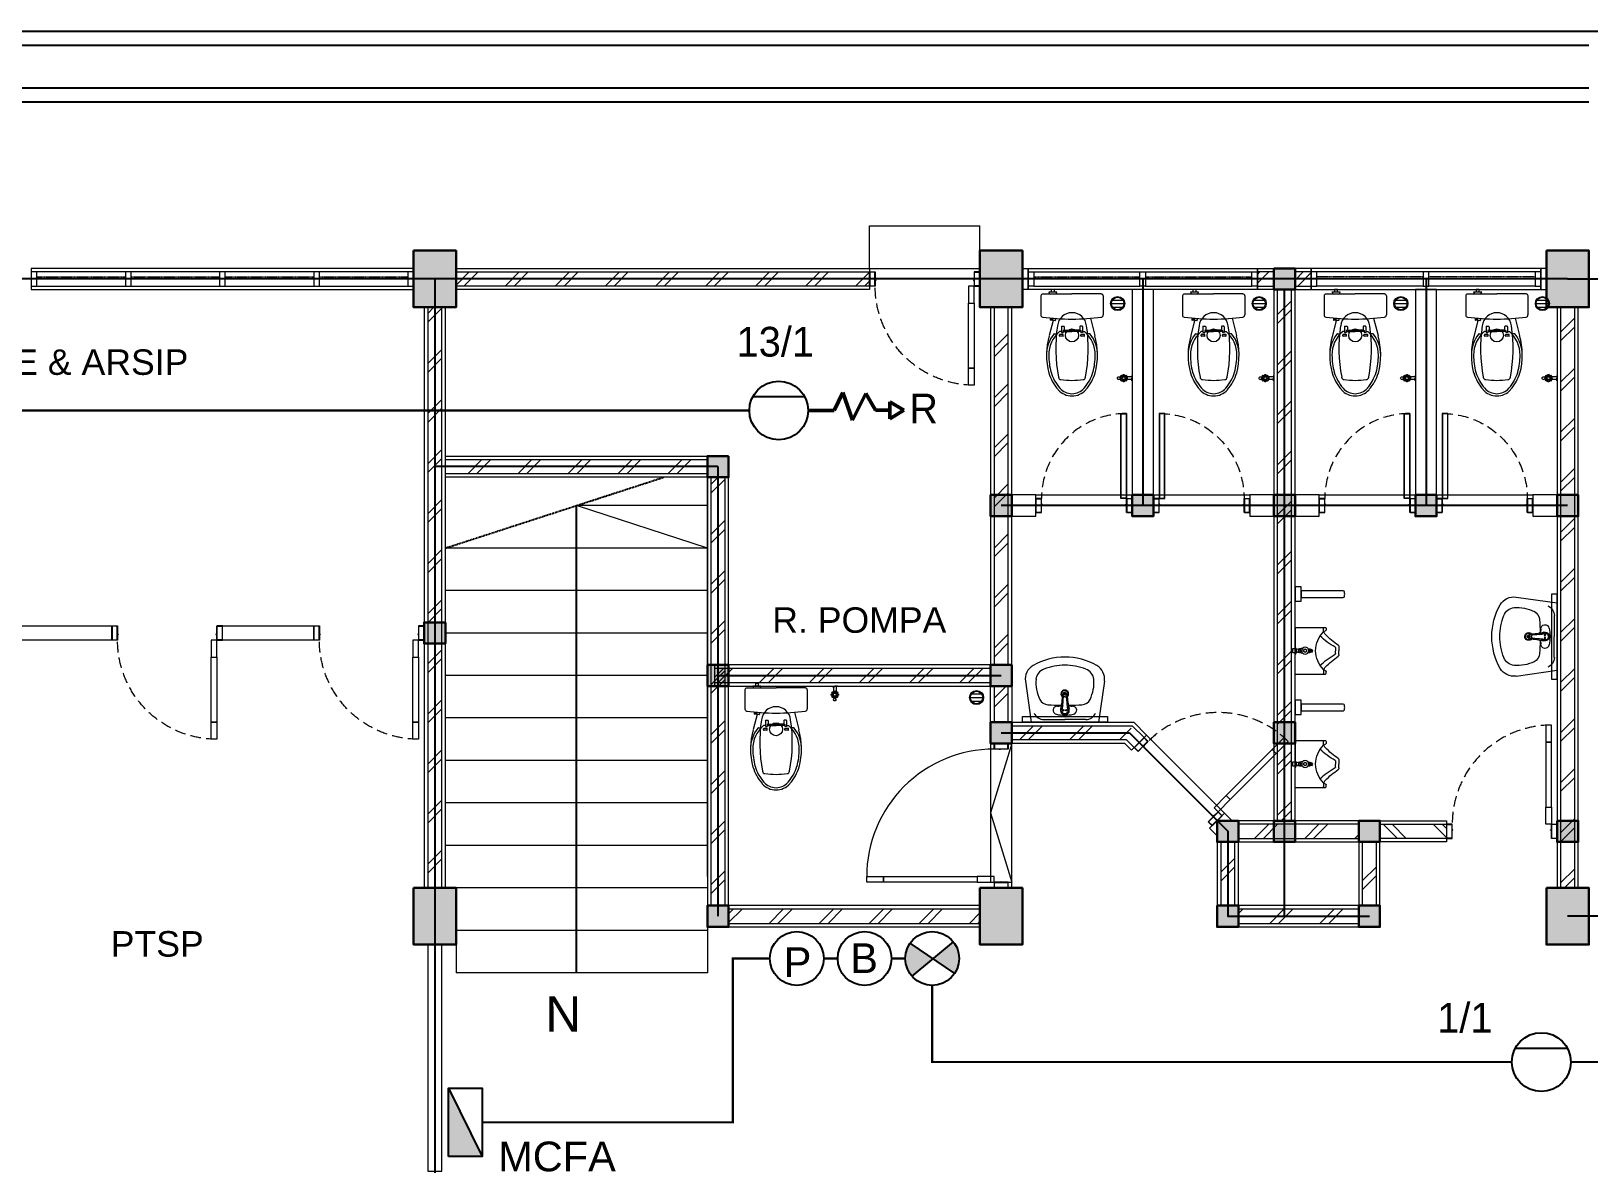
# Model space of a CAD drawing. Header units: millimetres. Extents: x -11 to 37852, y -101 to 28664.
# Drawn here: x 5888 to 8088, y 20556 to 22156 of the extents above; entities that cross this region are included whole.
import ezdxf
from ezdxf.enums import TextEntityAlignment as Align

# ---------------------------------------------------------------- set-up
doc = ezdxf.new("R2010")
doc.units = ezdxf.units.MM
for name, pattern in [('DASHDOT', [1, 0.5, -0.25, 0, -0.25]), ('DASHED', [0.75, 0.5, -0.25]), ('HIDDEN', [0.375, 0.25, -0.125])]:
    doc.linetypes.add(name, pattern=pattern)
for name, color, linetype, lineweight in [('ars', 11, 'Continuous', 5), ('dinding', 5, 'Continuous', 15), ('kabel', 1, 'Continuous', 50), ('KOLOM', 1, 'Continuous', 30), ('kus', 63, 'Continuous', 15), ('KUSEN', 30, 'Continuous', 15), ('lan', 7, 'Continuous', 15), ('not', 7, 'Continuous', 20), ('Notasi', 2, 'Continuous', 20), ('PARTISI', 190, 'Continuous', 9), ('SANITAIR', 4, 'Continuous', 5), ('sol kol', 8, 'Continuous', 0)]:
    doc.layers.add(name, color=color, linetype=linetype, lineweight=lineweight)
doc.layers.add('as', color=1, linetype='Continuous', plot=False)
for name, color, linetype in [('D1', 1, 'Continuous'), ('D2', 3, 'Continuous'), ('HOLLOW', 6, 'Continuous')]:
    doc.layers.add(name, color=color, linetype=linetype)
doc.styles.add('ARIAL', font='arial.ttf')
doc.styles.get("Standard").update_dxf_attribs({"font": 'arial.ttf'})
pattern_1 = [(45, (6758.166, 18955.88), (-35.3553, 35.3553), []), (45, (6770.666, 18955.88), (-35.3553, 35.3553), [])]

# ---------------------------------------------------------------- blocks, each defined once
blk = doc.blocks.new('K1')
at = {"layer": 'KOLOM'}
blk.add_lwpolyline([(0.2, 0.15), (-0.2, 0.15), (-0.2, -0.15), (0.2, -0.15), (0.2, 0.15)], dxfattribs=at)
blk = doc.blocks.new('P 70')
at = {"linetype": 'HIDDEN', "ltscale": 0.3}
blk.add_lwpolyline([(-0.74, 0.1, -0.414214), (-0.04, 0.8, -1.303225)], format="xyb", dxfattribs=at)
for points in [[(-0.04, 0.8), (-0.08, 0.8), (-0.08, 0.68), (-0.04, 0.68)], [(-0.04, 0.68), (-0.08, 0.68), (-0.08, 0.22), (-0.04, 0.22)], [(-0.04, 0.1), (-0.08, 0.1), (-0.08, 0.22), (-0.04, 0.22)], [(-0.735, 0.06), (-0.74, 0.06), (-0.74, 0.061), (-0.74, 0.1), (-0.78, 0.1), (-0.78, 0), (-0.74, 0), (-0.74, 0.056), (-0.735, 0.058)], [(-0.742, 0.002), (-0.778, 0.002), (-0.778, 0.098), (-0.742, 0.098)], [(-0.045, 0.06), (-0.04, 0.06), (-0.04, 0.061), (-0.04, 0.1), (0, 0.1), (0, 0), (-0.04, 0), (-0.04, 0.056), (-0.045, 0.058)], [(-0.038, 0.002), (-0.002, 0.002), (-0.002, 0.098), (-0.038, 0.098)]]:
    blk.add_lwpolyline(points, close=True)
blk = doc.blocks.new('KP')
at = {"layer": 'KOLOM'}
blk.add_lwpolyline([(0.075, -0.075), (-0.075, -0.075), (-0.075, 0.075), (0.075, 0.075), (0.075, -0.075)], dxfattribs=at)
blk = doc.blocks.new('washtafel L237 a')
for p, q in [((-0.279, -0.289), (-0.238, 0)), ((-0.238, 0), (0, 0)), ((0.238, 0), (0, 0)), ((0.279, -0.289), (0.238, 0)), ((-0.148, -0.019), (0, -0.019)), ((0.148, -0.019), (0, -0.019)), ((0, -0.193), (-0.007, -0.193)), ((0, -0.202), (-0.007, -0.202)), ((0, -0.179), (-0.006, -0.179)), ((0, -0.179), (0.006, -0.179)), ((0, -0.193), (0.007, -0.193)), ((0, -0.202), (0.007, -0.202))]:
    blk.add_line(p, q)
for centre, radius in [((-0.011, -0.085), 0.00488), ((0, -0.043), 0.00695), ((0, -0.043), 0.00529), ((0.011, -0.085), 0.00488)]:
    blk.add_circle(centre, radius)
for centre, radius, start, end in [((-0.148, -0.093), 0.0742, 90.0661, 157.5039), ((-0.055, -0.085), 0.0285, 98.132, 275.8135), ((-0.002, -0.336), 0.286, 89.6669, 101.6651), ((0, -0.084), 0.0312, 89.6915, 225.3566), ((-0.528, -0.216), 0.513, 2.5647, 13.8912), ((0, -0.084), 0.0231, 89.5833, 212.8124), ((-0.04, -0.126), 0.0267, 4.6349, 46.9394), ((-0.045, -0.113), 0.03, 5.694, 32.8124), ((0.002, -0.336), 0.286, 78.3349, 90.3331), ((0, -0.084), 0.0312, 314.6434, 90.3085), ((0, -0.084), 0.0231, 327.1876, 90.4167), ((0.04, -0.126), 0.0267, 133.0606, 175.3651), ((0.045, -0.113), 0.03, 147.1876, 174.306), ((0.528, -0.216), 0.513, 166.1088, 177.4353), ((0.055, -0.085), 0.0285, 264.1865, 81.868), ((0.148, -0.093), 0.0742, 22.4961, 89.9339), ((0.068, -0.281), 0.273, 154.0541, 184.6243), ((-0.117, -0.191), 0.0678, 92.544, 154.459), ((0.012, -2.103), 1.984, 91.1939, 93.8059), ((-0.049, -0.147), 0.0337, 40.1188, 95.4553), ((0.001, -0.2), 0.0272, 129.5111, 54.4666), ((0.001, -0.2), 0.0234, 136.8784, 48.8129), ((-0.007, -0.184), 0.009, 183.4751, 270), ((-0.007, -0.193), 0.009, 182.5647, 270), ((-0.623, -0.171), 0.611, 359.8012, 5.694), ((-0.006, -0.173), 0.006, 179.8012, 270), ((0.001, -0.2), 0.0119, 184.4951, 2.4242), ((0.006, -0.173), 0.006, 270, 0.1988), ((0.007, -0.184), 0.009, 270, 356.5249), ((0.007, -0.193), 0.009, 270, 357.4353), ((0.623, -0.171), 0.611, 174.306, 180.1988), ((0.049, -0.147), 0.0337, 84.5447, 139.8812), ((-0.012, -2.103), 1.984, 86.1941, 88.8061), ((0.117, -0.191), 0.0678, 25.541, 87.456), ((-0.068, -0.281), 0.273, 355.3757, 25.9459), ((-0.17, -0.305), 0.11, 171.786, 240.1395), ((-0.119, -0.294), 0.0858, 186.0548, 250.1625), ((0.119, -0.294), 0.0858, 289.8375, 353.9452), ((0.17, -0.305), 0.11, 299.8605, 8.214), ((-0.003, -0.017), 0.443, 239.9631, 270.4171), ((-0.001, 0.003), 0.406, 248.7209, 270.1375), ((0.001, 0.003), 0.406, 269.8625, 291.2791), ((0.003, -0.017), 0.443, 269.5829, 300.0369)]:
    blk.add_arc(centre, radius, start, end)
blk = doc.blocks.new('URINOIR ATAS')
for p, q in [((-0.16, 0.22), (-0.147, 0.22)), ((-0.027, 0.31), (0, 0.31)), ((-0.02, 0.286), (0, 0.286)), ((0.027, 0.31), (0, 0.31)), ((0.02, 0.286), (0, 0.286)), ((0.16, 0.22), (0.147, 0.22)), ((-0.165, 0), (-0.165, 0.215)), ((-0.133, 0.201), (-0.16, 0.201)), ((-0.133, 0.201), (-0.143, 0.218)), ((-0.012, 0.117), (0.011, 0.117)), ((-0.009, 0.112), (-0.009, 0.107)), ((-0.007, 0.113), (0.008, 0.113)), ((-0.003, 0.117), (-0.003, 0.113)), ((0.003, 0.117), (0.003, 0.113)), ((0.009, 0.112), (0.009, 0.107)), ((0.133, 0.201), (0.143, 0.218)), ((0.133, 0.201), (0.16, 0.201)), ((0.165, 0), (0.165, 0.215)), ((-0.165, 0), (0, 0)), ((-0.009, 0.01), (-0.026, 0)), ((-0.013, -0.017), (-0.013, 0)), ((-0.011, 0.107), (0.011, 0.107)), ((-0.011, 0.097), (0.011, 0.097)), ((-0.009, 0.01), (0.011, 0.01)), ((0.165, 0), (0, 0)), ((0.011, 0.01), (0.026, 0)), ((0.013, 0), (0.013, -0.017)), ((0.013, -0.017), (-0.013, -0.017))]:
    blk.add_line(p, q)
for points in [[(-0.011, 0.107, 0.164804), (-0.012, 0.107, 0.105758), (-0.013, 0.106, 0.068984), (-0.014, 0.104, 0.055178), (-0.014, 0.102, 0.055178), (-0.014, 0.1, 0.068984), (-0.013, 0.099, 0.105758), (-0.012, 0.098, 0.164804), (-0.011, 0.097, 0.164804), (-0.01, 0.098, 0.105758), (-0.009, 0.099, 0.068984), (-0.009, 0.1, 0.055178), (-0.009, 0.102, 0.055178), (-0.009, 0.104, 0.068984), (-0.009, 0.106, 0.105758), (-0.01, 0.107, 0.164804)], [(0, 0.097, 0.070821), (0.003, 0.098, 0.082428), (0.005, 0.099, 0.106823), (0.007, 0.101, 0.13413), (0.007, 0.102, 0.13413), (0.007, 0.104, 0.106823), (0.005, 0.106, 0.082428), (0.003, 0.107, 0.070821), (0, 0.107, 0.070821), (-0.003, 0.107, 0.082428), (-0.005, 0.106, 0.106823), (-0.007, 0.104, 0.13413), (-0.007, 0.102, 0.13413), (-0.007, 0.101, 0.106823), (-0.005, 0.099, 0.082428), (-0.003, 0.098, 0.070821)], [(0.011, 0.107, 0.164804), (0.01, 0.107, 0.105758), (0.009, 0.106, 0.068984), (0.009, 0.104, 0.055178), (0.008, 0.102, 0.055178), (0.009, 0.1, 0.068984), (0.009, 0.099, 0.105758), (0.01, 0.098, 0.164804), (0.011, 0.097, 0.164804), (0.012, 0.098, 0.105758), (0.013, 0.099, 0.068984), (0.013, 0.1, 0.055178), (0.014, 0.102, 0.055178), (0.014, 0.104, 0.068984), (0.013, 0.106, 0.105758), (0.012, 0.107, 0.164804)]]:
    blk.add_lwpolyline(points, format="xyb", close=True)
blk.add_lwpolyline([(0.007, 0.061), (0.013, 0.072), (0.007, 0.082), (-0.006, 0.082), (-0.012, 0.072), (-0.006, 0.061)], close=True)
for centre, radius in [((0, 0.072), 0.025), ((0, 0.032), 0.0106), ((0, 0.032), 0.00723)]:
    blk.add_circle(centre, radius)
for centre, radius, start, end in [((-0.16, 0.215), 0.005, 90, 180), ((-0.147, 0.215), 0.005, 30.5859, 90), ((-0.614, 0.718), 0.709, 314.7654, 324.2179), ((-0.477, 0.536), 0.518, 315.9836, 330.7336), ((-0.027, 0.295), 0.0148, 90, 144.2179), ((-0.02, 0.28), 0.00593, 90, 150.7336), ((0.02, 0.28), 0.00593, 29.2664, 90), ((0.477, 0.536), 0.518, 209.2664, 224.0164), ((0.027, 0.295), 0.0148, 35.7821, 90), ((0.614, 0.718), 0.709, 215.7821, 225.2346), ((0.147, 0.215), 0.005, 90, 149.4141), ((0.16, 0.215), 0.005, 0, 90), ((-0.16, 0.196), 0.005, 90, 180), ((-0.151, 0.256), 0.055, 287.3602, 311.4179), ((0.001, 0.332), 0.187, 224.1477, 269.6422), ((0, 0.106), 0.0162, 43.0169, 136.9831), ((-0.007, 0.112), 0.00119, 90, 180), ((-0.001, 0.332), 0.187, 270.3578, 315.8523), ((0.008, 0.112), 0.00119, 0, 90), ((0.151, 0.256), 0.055, 228.5821, 252.6398), ((0.16, 0.196), 0.005, 0, 90), ((0.12, 0.057), 0.137, 181.3482, 199.9236), ((-0.19, 0.062), 0.208, 345.4703, 357.6692)]:
    blk.add_arc(centre, radius, start, end)
blk = doc.blocks.new('P 60')
at = {"linetype": 'HIDDEN', "ltscale": 0.3}
blk.add_lwpolyline([(-0.64, 0.1, -0.414214), (-0.04, 0.7, -1.303225)], format="xyb", dxfattribs=at)
for points in [[(-0.04, 0.7), (-0.04, 0.1), (-0.08, 0.1), (-0.08, 0.7)], [(-0.042, 0.698), (-0.042, 0.102), (-0.078, 0.102), (-0.078, 0.698)], [(-0.635, 0.06), (-0.64, 0.06), (-0.64, 0.061), (-0.64, 0.1), (-0.68, 0.1), (-0.68, 0), (-0.64, 0), (-0.64, 0.056), (-0.635, 0.058)], [(-0.642, 0.002), (-0.678, 0.002), (-0.678, 0.098), (-0.642, 0.098)], [(-0.045, 0.06), (-0.04, 0.06), (-0.04, 0.061), (-0.04, 0.1), (0, 0.1), (0, 0), (-0.04, 0), (-0.04, 0.056), (-0.045, 0.058)], [(-0.038, 0.002), (-0.002, 0.002), (-0.002, 0.098), (-0.038, 0.098)]]:
    blk.add_lwpolyline(points, close=True)
blk = doc.blocks.new('KRAN ATAS')
for p, q in [((-0.019, 0.001), (-0.019, 0)), ((-0.019, 0), (0, 0)), ((-0.018, 0.002), (0, 0.002)), ((-0.009, 0.006), (-0.009, 0.04)), ((0.018, 0.002), (0, 0.002)), ((0.019, 0), (0, 0)), ((0.009, 0.006), (0.009, 0.04)), ((0.019, 0.001), (0.019, 0))]:
    blk.add_line(p, q)
for centre, radius, start, end in [((-0.021, 0.06), 0.0057, 92.509, 270.0343), ((-0.02, 0.06), 0.0057, 105.45, 257.2407), ((0, 0.06), 0.0223, 89.786, 270.2141), ((-0.015, 0.075), 0.0057, 47.464, 224.6597), ((-0.015, 0.074), 0.0057, 60.3207, 212.5415), ((-0.014, 0.046), 0.0057, 154.4974, 295.7282), ((-0.015, 0.045), 0.0057, 142.579, 307.6346), ((-0.018, 0.001), 0.0005, 90, 180), ((0, 0.06), 0.0162, 89.7094, 270.2949), ((-0.013, 0.006), 0.004, 270, 0), ((-0.041, 0.09), 0.0331, 343.1048, 7.2203), ((0, 0.06), 0.0102, 89.532, 270.4679), ((0, 0.096), 0.00865, 90, 191.4881), ((0, 0.08), 0.0057, 89.095, 165.324), ((0, 0.079), 0.0057, 89.095, 152.5938), ((0, 0.041), 0.0057, 205.9652, 266.0615), ((0, 0.04), 0.0057, 191.86, 266.0615), ((0, 0.096), 0.00865, 348.5119, 90), ((0, 0.08), 0.0057, 14.676, 90.905), ((0, 0.079), 0.0057, 27.4062, 90.905), ((0, 0.06), 0.0223, 269.7859, 90.214), ((0, 0.06), 0.0162, 269.7051, 90.2906), ((0, 0.06), 0.0102, 269.5321, 90.468), ((0, 0.04), 0.0057, 273.9385, 348.14), ((0, 0.041), 0.0057, 273.9385, 334.0348), ((0.041, 0.09), 0.0331, 172.7797, 196.8952), ((0.013, 0.006), 0.004, 180, 270), ((0.015, 0.045), 0.0057, 232.3654, 37.421), ((0.015, 0.075), 0.0057, 315.3403, 132.536), ((0.015, 0.074), 0.0057, 327.4585, 119.6793), ((0.014, 0.046), 0.0057, 244.2718, 25.5026), ((0.018, 0.001), 0.0005, 0, 90), ((0.021, 0.06), 0.0057, 269.9657, 87.491), ((0.02, 0.06), 0.0057, 282.7593, 74.55)]:
    blk.add_arc(centre, radius, start, end)
blk = doc.blocks.new('CLOSET ATAS')
for p, q in [((0, 0.207), (0, 0)), ((0.014, 0.22), (0.148, 0.22)), ((0.171, 0.13), (0.294, 0.161)), ((0.282, 0.125), (0.282, 0.107)), ((0, -0.206), (0, 0)), ((0.228, 0.073), (0.228, 0.058)), ((0.231, 0.075), (0.273, 0.075)), ((0.231, 0.055), (0.256, 0.055)), ((0.256, 0.055), (0.259, 0.063)), ((0.256, 0.055), (0.256, 0)), ((0.256, -0.055), (0.256, 0)), ((0.259, 0.063), (0.273, 0.063)), ((0.266, 0.075), (0.266, 0.088)), ((0.266, 0.063), (0.266, 0)), ((0.266, -0.063), (0.266, 0)), ((0.273, 0.075), (0.273, 0.063)), ((0.285, 0.085), (0.285, 0.065)), ((0.296, 0.088), (0.288, 0.088)), ((0.296, 0.062), (0.288, 0.062)), ((0.299, 0.085), (0.299, 0.065)), ((-0.013, -0.107), (-0.013, -0.164)), ((0.228, -0.073), (0.228, -0.058)), ((0.231, -0.055), (0.256, -0.055)), ((0.231, -0.075), (0.273, -0.075)), ((0.256, -0.055), (0.259, -0.063)), ((0.259, -0.063), (0.273, -0.063)), ((0.266, -0.075), (0.266, -0.088)), ((0.273, -0.075), (0.273, -0.063)), ((0.282, -0.125), (0.282, -0.107)), ((0.285, -0.065), (0.285, -0.085)), ((0.296, -0.062), (0.288, -0.062)), ((0.296, -0.088), (0.288, -0.088)), ((0.299, -0.065), (0.299, -0.085)), ((-0.013, -0.124), (-0.031, -0.124)), ((-0.031, -0.124), (-0.031, -0.146)), ((-0.031, -0.146), (-0.013, -0.146)), ((0.171, -0.138), (0.185, -0.138)), ((0.173, -0.116), (0.185, -0.116)), ((0.173, -0.151), (0.173, -0.138)), ((0.175, -0.154), (0.182, -0.154)), ((0.184, -0.138), (0.184, -0.151)), ((0.188, -0.119), (0.188, -0.136)), ((0.188, -0.134), (0.294, -0.161)), ((0.014, -0.22), (0.148, -0.22))]:
    blk.add_line(p, q)
blk.add_circle((0.292, 0), 0.046)
for centre, radius, start, end in [((0.014, 0.207), 0.0135, 90, 180), ((0.148, 0.205), 0.015, 8.087, 90), ((-1.27, 0.004), 1.447, 359.8599, 8.087), ((0.385, -0.951), 1.066, 79.0461, 98.6197), ((0.429, -0.051), 0.215, 89.4826, 138.7405), ((0.287, 0.125), 0.005, 128.7411, 180), ((0.429, -0.051), 0.231, 89.4826, 128.7411), ((0.431, -0.32), 0.5, 75.2789, 105.8515), ((0.431, -0.32), 0.484, 75.2789, 90), ((0.465, -0.141), 0.302, 48.5371, 73.1314), ((0.465, -0.141), 0.318, 48.5371, 73.1314), ((0.235, 0), 0.103, 95.4936, 264.5064), ((-1.27, -0.004), 1.447, 351.913, 0.1401), ((0.231, 0.073), 0.00271, 90, 180), ((0.231, 0.058), 0.00271, 180, 270), ((0.271, 0.088), 0.005, 138.7405, 180), ((0.288, 0.085), 0.00307, 90, 180), ((0.288, 0.065), 0.00307, 180, 270), ((0.296, 0.085), 0.00307, 0, 90), ((0.296, 0.065), 0.00307, 270, 0), ((0.585, 0.076), 0.02, 7.8459, 81.6038), ((0.035, 0), 0.575, 352.1541, 7.8459), ((0.59, 0), 0.114, 0, 48.6581), ((0.59, 0), 0.114, 311.3419, 0), ((0.59, 0), 0.13, 0, 48.6581), ((0.59, 0), 0.13, 311.3419, 0), ((-0.016, -0.123), 0.0171, 24.4122, 79.3868), ((0.385, 0.948), 1.063, 261.358, 280.9763), ((0.231, -0.058), 0.00271, 90, 180), ((0.231, -0.073), 0.00271, 180, 270), ((0.271, -0.088), 0.005, 180, 221.2595), ((0.429, 0.051), 0.215, 221.2595, 270.5174), ((0.288, -0.065), 0.00307, 90, 180), ((0.288, -0.085), 0.00307, 180, 270), ((0.296, -0.065), 0.00307, 0, 90), ((0.296, -0.085), 0.00307, 270, 0), ((0.465, 0.141), 0.302, 286.8686, 311.4629), ((0.465, 0.141), 0.318, 286.8686, 311.4629), ((0.585, -0.076), 0.02, 278.3962, 352.1541), ((-0.016, -0.147), 0.0171, 280.6132, 335.5878), ((0.014, -0.206), 0.0135, 180, 270), ((0.148, -0.205), 0.015, 270, 351.913), ((0.175, -0.151), 0.00271, 180, 270), ((0.182, -0.151), 0.00271, 270, 0), ((0.185, -0.119), 0.00271, 0, 90), ((0.185, -0.136), 0.00271, 270, 0), ((0.287, -0.125), 0.005, 180, 231.2589), ((0.429, 0.051), 0.231, 231.2589, 270.5174), ((0.431, 0.32), 0.5, 254.1485, 284.7211), ((0.431, 0.32), 0.484, 270, 284.7211)]:
    blk.add_arc(centre, radius, start, end)
blk = doc.blocks.new('*X6')
at = {"color": 0}
for p, q in [((18.491, 19.193), (18.579, 19.193)), ((18.499, 19.218), (18.572, 19.218)), ((18.499, 19.168), (18.572, 19.168))]:
    blk.add_line(p, q, dxfattribs=at)
blk = doc.blocks.new('SFLOOR')
for radius in [0.05, 0.0442]:
    blk.add_circle((0, 0), radius)
blk.add_blockref('*X6', (-18.535, -19.193))
blk = doc.blocks.new('NOTASI RUANG')
at = {"layer": 'not'}
for height, p in [(0.26, (-0.011, 0.3)), (0.175, (-0.009, -0.017))]:
    blk.add_attdef('RUANG', text='', height=height, dxfattribs=at).set_placement(p, align=Align.MIDDLE_CENTER)

msp = doc.modelspace()

# ---------------------------------------------------------------- hatches: boundary and pattern name
at = {"layer": 'ars'}
h = msp.add_hatch(dxfattribs=at)
h.set_pattern_fill('TEMBOK', color=256, scale=50)
h.set_pattern_definition(pattern_1)
h.paths.add_polyline_path([(6488.2, 21815.9), (7072.2, 21815.9), (7072.2, 21795.9), (6488.2, 21795.9)])
h = msp.add_hatch(dxfattribs=at)
h.set_pattern_fill('TEMBOK', color=256, scale=50)
h.set_pattern_definition([(45, (7502.166, 19855.88), (-35.3553, 35.3553), []), (45, (7514.666, 19855.88), (-35.3553, 35.3553), [])])
h.paths.add_polyline_path([(7643.2, 21815.9), (7620.2, 21815.9), (7620.2, 21795.9), (7643.2, 21795.9)])
h = msp.add_hatch(dxfattribs=at)
h.set_pattern_fill('TEMBOK', color=256, scale=50)
h.set_pattern_definition([(45, (7563.166, 19855.88), (-35.3553, 35.3553), []), (45, (7575.666, 19855.88), (-35.3553, 35.3553), [])])
h.paths.add_polyline_path([(7696.2, 21815.9), (7673.2, 21815.9), (7673.2, 21795.9), (7696.2, 21795.9)])
h = msp.add_hatch(dxfattribs=at)
h.set_pattern_fill('TEMBOK', color=256, scale=50)
h.set_pattern_definition(pattern_1)
h.paths.add_polyline_path([(7648.2, 21790.9), (7648.2, 21040.9), (7668.2, 21040.9), (7668.2, 21790.9)])
h = msp.add_hatch(dxfattribs=at)
h.set_pattern_fill('TEMBOK', color=256, scale=50)
h.set_pattern_definition(pattern_1)
h.paths.add_polyline_path([(6468.2, 20945.9), (6468.2, 21765.9), (6448.2, 21765.9), (6448.2, 20945.9)])
h = msp.add_hatch(dxfattribs=at)
h.set_pattern_fill('TEMBOK', color=256, scale=50)
h.set_pattern_definition(pattern_1)
h.paths.add_polyline_path([(7268.2, 21260.9), (7268.2, 21765.9), (7248.2, 21765.9), (7248.2, 21260.9)])
h = msp.add_hatch(dxfattribs=at)
h.set_pattern_fill('TEMBOK', color=256, scale=50)
h.set_pattern_definition(pattern_1)
h.paths.add_polyline_path([(8068.2, 20945.9), (8068.2, 21765.9), (8048.2, 21765.9), (8048.2, 20945.9)])
h = msp.add_hatch(dxfattribs=at)
h.set_pattern_fill('TEMBOK', color=256, scale=50)
h.set_pattern_definition(pattern_1)
h.paths.add_polyline_path([(6473.2, 21550.9), (6843.2, 21550.9), (6843.2, 21530.9), (6473.2, 21530.9)])
h = msp.add_hatch(dxfattribs=at)
h.set_pattern_fill('TEMBOK', color=256, scale=50)
h.set_pattern_definition([(45, (6763.166, 18955.88), (-35.3553, 35.3553), []), (45, (6775.666, 18955.88), (-35.3553, 35.3553), [])])
h.paths.add_polyline_path([(6868.2, 20920.9), (6868.2, 21525.9), (6848.2, 21525.9), (6848.2, 20920.9)])
h = msp.add_hatch(dxfattribs=at)
h.set_pattern_fill('TEMBOK', color=256, scale=50)
h.set_pattern_definition(pattern_1)
h.paths.add_polyline_path([(7243.2, 21255.9), (6853.2, 21255.9), (6853.2, 21235.9), (7243.2, 21235.9)])
h = msp.add_hatch(dxfattribs=at)
h.set_pattern_fill('TEMBOK', color=256, scale=50)
h.set_pattern_definition(pattern_1)
h.paths.add_polyline_path([(7248.2, 21230.9), (7248.2, 21179.9), (7268.2, 21179.9), (7268.2, 21230.9)])
h = msp.add_hatch(dxfattribs=at)
h.set_pattern_fill('TEMBOK', color=256, scale=50)
h.set_pattern_definition([(45, (6758.166, 19214.88), (-35.3553, 35.3553), []), (45, (6770.666, 19214.88), (-35.3553, 35.3553), [])])
h.paths.add_polyline_path([(7273.2, 21174.9), (7443.3, 21174.9), (7435, 21154.9), (7273.2, 21154.9)])
h = msp.add_hatch(dxfattribs=at)
h.set_pattern_fill('TEMBOK', color=256, scale=50)
h.set_pattern_definition(pattern_1)
h.paths.add_polyline_path([(7763.2, 21035.9), (7593.2, 21035.9), (7593.2, 21015.9), (7763.2, 21015.9)])
h = msp.add_hatch(dxfattribs=at)
h.set_pattern_fill('TEMBOK', color=256, scale=50)
h.set_pattern_definition([(135, (9063.166, 19075.88), (35.3553, 35.3553), []), (135, (9050.666, 19075.88), (35.3553, 35.3553), [])])
h.paths.add_polyline_path([(7793.2, 21035.9), (7887.2, 21035.9), (7887.2, 21015.9), (7793.2, 21015.9)])
h = msp.add_hatch(dxfattribs=at)
h.set_pattern_fill('TEMBOK', color=256, scale=50)
h.set_pattern_definition(pattern_1)
h.paths.add_polyline_path([(7568.2, 21010.9), (7568.2, 20920.9), (7588.2, 20920.9), (7588.2, 21010.9)])
h = msp.add_hatch(dxfattribs=at)
h.set_pattern_fill('TEMBOK', color=256, scale=50)
h.set_pattern_definition(pattern_1)
h.paths.add_polyline_path([(7768.2, 21010.9), (7768.2, 20920.9), (7788.2, 20920.9), (7788.2, 21010.9)])
h = msp.add_hatch(dxfattribs=at)
h.set_pattern_fill('TEMBOK', color=256, scale=50)
h.set_pattern_definition(pattern_1)
h.paths.add_polyline_path([(7228.2, 20915.9), (6873.2, 20915.9), (6873.2, 20895.9), (7228.2, 20895.9)])
h = msp.add_hatch(dxfattribs=at)
h.set_pattern_fill('TEMBOK', color=256, scale=50)
h.set_pattern_definition(pattern_1)
h.paths.add_polyline_path([(7763.2, 20915.9), (7593.2, 20915.9), (7593.2, 20895.9), (7763.2, 20895.9)])
at = {"layer": 'D1', "linetype": 'ByBlock'}
h = msp.add_hatch(color=21, dxfattribs=at)
h.paths.add_polyline_path([(7129.4, 20867.7, 0.342826), (7132.3, 20821.2), (7161.7, 20845.7)])
h.paths.add_polyline_path([(7161.7, 20845.7), (7192.2, 20824.9, 0.32744), (7190.7, 20869.9)])
at = {"layer": 'HOLLOW'}
msp.add_hatch(color=256, dxfattribs=at).paths.add_polyline_path([(6525.2, 20566.6), (6477.6, 20663.1), (6477.6, 20566.6)])
at = {"layer": 'sol kol'}
for points in [[(6428.2, 21845.9), (6428.2, 21765.9), (6488.2, 21765.9), (6488.2, 21845.9)], [(7228.2, 21845.9), (7228.2, 21765.9), (7288.2, 21765.9), (7288.2, 21845.9)], [(8028.2, 21845.9), (8028.2, 21765.9), (8088.2, 21765.9), (8088.2, 21845.9)], [(7643.2, 21820.9), (7673.2, 21820.9), (7673.2, 21790.9), (7643.2, 21790.9)], [(6873.2, 21555.9), (6843.2, 21555.9), (6843.2, 21525.9), (6873.2, 21525.9)], [(7243.2, 21500.9), (7273.2, 21500.9), (7273.2, 21470.9), (7243.2, 21470.9)], [(7443.2, 21500.9), (7473.2, 21500.9), (7473.2, 21470.9), (7443.2, 21470.9)], [(7643.2, 21500.9), (7673.2, 21500.9), (7673.2, 21470.9), (7643.2, 21470.9)], [(7843.2, 21500.9), (7873.2, 21500.9), (7873.2, 21470.9), (7843.2, 21470.9)], [(8043.2, 21500.9), (8073.2, 21500.9), (8073.2, 21470.9), (8043.2, 21470.9)], [(6473.2, 21320.9), (6443.2, 21320.9), (6443.2, 21290.9), (6473.2, 21290.9)], [(6873.2, 21260.9), (6843.2, 21260.9), (6843.2, 21230.9), (6873.2, 21230.9)], [(7273.2, 21260.9), (7243.2, 21260.9), (7243.2, 21230.9), (7273.2, 21230.9)], [(7273.2, 21179.9), (7243.2, 21179.9), (7243.2, 21149.9), (7273.2, 21149.9)], [(7643.2, 21179.9), (7673.2, 21179.9), (7673.2, 21149.9), (7643.2, 21149.9)], [(7563.2, 21040.9), (7593.2, 21040.9), (7593.2, 21010.9), (7563.2, 21010.9)], [(7643.2, 21040.9), (7673.2, 21040.9), (7673.2, 21010.9), (7643.2, 21010.9)], [(7763.2, 21040.9), (7793.2, 21040.9), (7793.2, 21010.9), (7763.2, 21010.9)], [(8043.2, 21040.9), (8073.2, 21040.9), (8073.2, 21010.9), (8043.2, 21010.9)], [(6428.2, 20945.9), (6428.2, 20865.9), (6488.2, 20865.9), (6488.2, 20945.9)], [(7228.2, 20945.9), (7228.2, 20865.9), (7288.2, 20865.9), (7288.2, 20945.9)], [(8028.2, 20945.9), (8028.2, 20865.9), (8088.2, 20865.9), (8088.2, 20945.9)], [(6873.2, 20920.9), (6843.2, 20920.9), (6843.2, 20890.9), (6873.2, 20890.9)], [(7563.2, 20920.9), (7593.2, 20920.9), (7593.2, 20890.9), (7563.2, 20890.9)], [(7763.2, 20920.9), (7793.2, 20920.9), (7793.2, 20890.9), (7763.2, 20890.9)]]:
    msp.add_hatch(color=256, dxfattribs=at).paths.add_polyline_path(points)

# ---------------------------------------------------------------- linework, layer by layer
for p, q in [((4308.2, 22155.9), (9608.2, 22155.9)), ((4328.2, 22135.9), (8088.2, 22135.9)), ((4388.2, 22075.9), (8088.2, 22075.9)), ((4408.2, 22055.9), (8088.2, 22055.9)), ((6658.2, 20825.9), (6658.2, 21485.9))]:
    msp.add_line(p, q)
at = {"linetype": 'DASHDOT'}
msp.add_line((6473.2, 21425.9), (6781.5, 21525.9), dxfattribs=at)
at = {"layer": 'ars'}
for p, q in [((7273.2, 21174.9), (7443.3, 21174.9)), ((7273.2, 21154.9), (7273.2, 21174.9)), ((7459.9, 21158.3), (7443.3, 21174.9)), ((7435, 21154.9), (7273.2, 21154.9)), ((7445.8, 21144.1), (7435, 21154.9))]:
    msp.add_line(p, q, dxfattribs=at)
for points in [[(6488.2, 21815.9), (7072.2, 21815.9), (7072.2, 21795.9), (6488.2, 21795.9)], [(7643.2, 21815.9), (7620.2, 21815.9), (7620.2, 21795.9), (7643.2, 21795.9)], [(7696.2, 21815.9), (7673.2, 21815.9), (7673.2, 21795.9), (7696.2, 21795.9)], [(7648.2, 21790.9), (7648.2, 21040.9), (7668.2, 21040.9), (7668.2, 21790.9)], [(6468.2, 20945.9), (6468.2, 21765.9), (6448.2, 21765.9), (6448.2, 20945.9)], [(7268.2, 21260.9), (7268.2, 21765.9), (7248.2, 21765.9), (7248.2, 21260.9)], [(8068.2, 20945.9), (8068.2, 21765.9), (8048.2, 21765.9), (8048.2, 20945.9)], [(6473.2, 21550.9), (6843.2, 21550.9), (6843.2, 21530.9), (6473.2, 21530.9)], [(6868.2, 20920.9), (6868.2, 21525.9), (6848.2, 21525.9), (6848.2, 20920.9)], [(7681.9, 21350.9), (7681.9, 21370.9), (7673.2, 21370.9), (7673.2, 21350.9)], [(7243.2, 21255.9), (6853.2, 21255.9), (6853.2, 21235.9), (7243.2, 21235.9)], [(7248.2, 21230.9), (7248.2, 21179.9), (7268.2, 21179.9), (7268.2, 21230.9)], [(7681.9, 21190.9), (7681.9, 21210.9), (7673.2, 21210.9), (7673.2, 21190.9)], [(7763.2, 21035.9), (7593.2, 21035.9), (7593.2, 21015.9), (7763.2, 21015.9)], [(7793.2, 21035.9), (7887.2, 21035.9), (7887.2, 21015.9), (7793.2, 21015.9)], [(7568.2, 21010.9), (7568.2, 20920.9), (7588.2, 20920.9), (7588.2, 21010.9)], [(7768.2, 21010.9), (7768.2, 20920.9), (7788.2, 20920.9), (7788.2, 21010.9)], [(7228.2, 20915.9), (6873.2, 20915.9), (6873.2, 20895.9), (7228.2, 20895.9)], [(7763.2, 20915.9), (7593.2, 20915.9), (7593.2, 20895.9), (7763.2, 20895.9)]]:
    msp.add_lwpolyline(points, close=True, dxfattribs=at)
at = {"layer": 'as'}
for p, q in [((6858.2, 21540.9), (6458.2, 21540.9)), ((6858.2, 21540.9), (6858.2, 20905.9)), ((6858.2, 21245.9), (7258.2, 21245.9)), ((7258.2, 21164.9), (7439.2, 21164.9))]:
    msp.add_line(p, q, dxfattribs=at)
for points in [[(6458.2, 21805.9), (4658.2, 21805.9)], [(7258.2, 21805.9), (6458.2, 21805.9)], [(6458.2, 21805.9), (6458.2, 19605.9)], [(8058.2, 21805.9), (7258.2, 21805.9)], [(7458.2, 21805.9), (7458.2, 21485.9)], [(7858.2, 21805.9), (7858.2, 21485.9)], [(8058.2, 21805.9), (9258.2, 21805.9), (9258.2, 19605.9)], [(7658.2, 20905.9), (7658.2, 21790.9)], [(7658.2, 21485.9), (7258.2, 21485.9)], [(8058.2, 21485.9), (7658.2, 21485.9)], [(7439.2, 21164.9), (7578.2, 21025.9), (7578.2, 20905.9), (7778.2, 20905.9)], [(9258.2, 20905.9), (8058.2, 20905.9)]]:
    msp.add_lwpolyline(points, dxfattribs=at)
at = {"layer": 'D2', "color": 3, "linetype": 'DASHED', "ltscale": 50, "const_width": 3.03}
for points in [[(6902.5, 21620.2), (5717.9, 21620.2), (5717.9, 21533.3), (5569, 21533.3)], [(8347.6, 21357.1), (8347.6, 20700), (8062.6, 20700)], [(6525.2, 20614.9), (6879.1, 20614.9), (6879.1, 20846.3), (6931.5, 20846.3)], [(7007.5, 20846.3), (7027.3, 20846.3)], [(7103.3, 20846.3), (7122.8, 20846.3)], [(7979.6, 20700), (7160.8, 20700), (7160.8, 20808.3)]]:
    msp.add_lwpolyline(points, dxfattribs=at)
at = {"layer": 'dinding'}
for p, q in [((7273.2, 21179.9), (7445.4, 21179.9)), ((7273.2, 21149.9), (7273.2, 21179.9)), ((7463.5, 21161.8), (7445.4, 21179.9)), ((7433, 21149.9), (7273.2, 21149.9)), ((7442.3, 21140.6), (7433, 21149.9)), ((7442.3, 21140.6), (7463.5, 21161.8)), ((7573.8, 21051.5), (7552.6, 21030.3)), ((7584.4, 21040.9), (7573.8, 21051.5)), ((7563.2, 21019.7), (7552.6, 21030.3))]:
    msp.add_line(p, q, dxfattribs=at)
for points in [[(6488.2, 21820.9), (7072.2, 21820.9), (7072.2, 21790.9), (6488.2, 21790.9)], [(7288.2, 21820.9), (7296.2, 21820.9), (7296.2, 21790.9), (7288.2, 21790.9)], [(7620.2, 21820.9), (7643.2, 21820.9), (7643.2, 21790.9), (7620.2, 21790.9)], [(7696.2, 21820.9), (7673.2, 21820.9), (7673.2, 21790.9), (7696.2, 21790.9)], [(8028.2, 21820.9), (8020.2, 21820.9), (8020.2, 21790.9), (8028.2, 21790.9)], [(7443.2, 21790.9), (7443.2, 21500.9), (7473.2, 21500.9), (7473.2, 21790.9)], [(7643.2, 21790.9), (7643.2, 21040.9), (7673.2, 21040.9), (7673.2, 21790.9)], [(7843.2, 21790.9), (7843.2, 21500.9), (7873.2, 21500.9), (7873.2, 21790.9)], [(6473.2, 20945.9), (6473.2, 21765.9), (6443.2, 21765.9), (6443.2, 20945.9)], [(7273.2, 21260.9), (7273.2, 21765.9), (7243.2, 21765.9), (7243.2, 21260.9)], [(8073.2, 20945.9), (8073.2, 21765.9), (8043.2, 21765.9), (8043.2, 20945.9)], [(6473.2, 21555.9), (6843.2, 21555.9), (6843.2, 21525.9), (6473.2, 21525.9)], [(6873.2, 20920.9), (6873.2, 21525.9), (6843.2, 21525.9), (6843.2, 20920.9)], [(7307.2, 21500.9), (7273.2, 21500.9), (7273.2, 21470.9), (7307.2, 21470.9)], [(7643.2, 21500.9), (7609.2, 21500.9), (7609.2, 21470.9), (7643.2, 21470.9)], [(7707.2, 21500.9), (7673.2, 21500.9), (7673.2, 21470.9), (7707.2, 21470.9)], [(8043.2, 21500.9), (8009.2, 21500.9), (8009.2, 21470.9), (8043.2, 21470.9)], [(7243.2, 21260.9), (6853.2, 21260.9), (6853.2, 21230.9), (7243.2, 21230.9)], [(7273.2, 21179.9), (7243.2, 21179.9), (7243.2, 21230.9), (7273.2, 21230.9)], [(7763.2, 21040.9), (7593.2, 21040.9), (7593.2, 21010.9), (7763.2, 21010.9)], [(7793.2, 21040.9), (7887.2, 21040.9), (7887.2, 21010.9), (7793.2, 21010.9)], [(7563.2, 21010.9), (7563.2, 20920.9), (7593.2, 20920.9), (7593.2, 21010.9)], [(7763.2, 21010.9), (7763.2, 20920.9), (7793.2, 20920.9), (7793.2, 21010.9)], [(7228.2, 20920.9), (6873.2, 20920.9), (6873.2, 20890.9), (7228.2, 20890.9)], [(7763.2, 20920.9), (7593.2, 20920.9), (7593.2, 20890.9), (7763.2, 20890.9)]]:
    msp.add_lwpolyline(points, close=True, dxfattribs=at)
at = {"layer": 'HOLLOW'}
for p, q in [((6907.4, 21639.8), (6980.6, 21639.8)), ((7129.4, 20867.7), (7192.2, 20824.9)), ((7132.3, 20821.2), (7190.8, 20870)), ((7984.5, 20719.6), (8057.7, 20719.6)), ((6477.6, 20663.1), (6525.2, 20566.6))]:
    msp.add_line(p, q, dxfattribs=at)
msp.add_lwpolyline([(6477.6, 20566.6), (6477.6, 20663.1), (6525.2, 20663.1), (6525.2, 20566.6)], close=True, dxfattribs=at)
for centre, radius in [((6944, 21620.2), 41.5), ((6969.5, 20846.3), 38), ((7065.3, 20846.3), 38), ((7160.8, 20846.3), 38), ((8021.1, 20700), 41.5)]:
    msp.add_circle(centre, radius, dxfattribs=at)
at = {"layer": 'kabel', "linetype": 'Continuous'}
for p, q in [((7022.2, 21620.2), (7034.4, 21645.7)), ((7034.4, 21645.7), (7048.4, 21606.7)), ((7048.4, 21606.7), (7067.1, 21644)), ((7067.1, 21644), (7080.6, 21620.4)), ((7120.7, 21620.4), (7101, 21632.6)), ((7101, 21632.6), (7101, 21608.3)), ((6985.5, 21620.2), (7022.2, 21620.2)), ((7080.6, 21620.4), (7101, 21620.4)), ((7120.7, 21620.4), (7101, 21608.3))]:
    msp.add_line(p, q, dxfattribs=at)
at = {"layer": 'kus'}
for p, q in [((6021.2, 21815.9), (5896.2, 21815.9)), ((6154.2, 21815.9), (6029.2, 21815.9)), ((6287.2, 21815.9), (6162.2, 21815.9)), ((6420.2, 21815.9), (6295.2, 21815.9)), ((7304.2, 21815.9), (7454.2, 21815.9)), ((7462.2, 21815.9), (7612.2, 21815.9)), ((7854.2, 21815.9), (7704.2, 21815.9)), ((8012.2, 21815.9), (7862.2, 21815.9)), ((5896.2, 21795.9), (6021.2, 21795.9)), ((6029.2, 21795.9), (6154.2, 21795.9)), ((6162.2, 21795.9), (6287.2, 21795.9)), ((6295.2, 21795.9), (6420.2, 21795.9)), ((7304.2, 21795.9), (7454.2, 21795.9)), ((7462.2, 21795.9), (7612.2, 21795.9)), ((7854.2, 21795.9), (7704.2, 21795.9)), ((8012.2, 21795.9), (7862.2, 21795.9))]:
    msp.add_line(p, q, dxfattribs=at)
at = {"layer": 'kus', "linetype": 'HIDDEN'}
for p, q in [((5896.2, 21808.9), (6021.2, 21808.9)), ((6029.2, 21808.9), (6154.2, 21808.9)), ((6162.2, 21808.9), (6287.2, 21808.9)), ((6295.2, 21808.9), (6420.2, 21808.9)), ((7304.2, 21808.9), (7454.2, 21808.9)), ((7462.2, 21808.9), (7612.2, 21808.9)), ((7854.2, 21808.9), (7704.2, 21808.9)), ((8012.2, 21808.9), (7862.2, 21808.9))]:
    msp.add_line(p, q, dxfattribs=at)
at = {"layer": 'kus'}
for points in [[(5896.2, 21815.9), (5888.2, 21815.9), (5888.2, 21795.9), (5896.2, 21795.9)], [(6029.2, 21815.9), (6021.2, 21815.9), (6021.2, 21795.9), (6029.2, 21795.9)], [(6162.2, 21815.9), (6154.2, 21815.9), (6154.2, 21795.9), (6162.2, 21795.9)], [(6295.2, 21815.9), (6287.2, 21815.9), (6287.2, 21795.9), (6295.2, 21795.9)], [(6428.2, 21815.9), (6420.2, 21815.9), (6420.2, 21795.9), (6428.2, 21795.9)], [(7296.2, 21815.9), (7304.2, 21815.9), (7304.2, 21795.9), (7296.2, 21795.9)], [(7454.2, 21815.9), (7462.2, 21815.9), (7462.2, 21795.9), (7454.2, 21795.9)], [(7612.2, 21815.9), (7620.2, 21815.9), (7620.2, 21795.9), (7612.2, 21795.9)], [(7704.2, 21815.9), (7696.2, 21815.9), (7696.2, 21795.9), (7704.2, 21795.9)], [(7862.2, 21815.9), (7854.2, 21815.9), (7854.2, 21795.9), (7862.2, 21795.9)], [(8020.2, 21815.9), (8012.2, 21815.9), (8012.2, 21795.9), (8020.2, 21795.9)], [(7068.2, 20953.9), (7068.2, 20961.9), (7092.2, 20961.9), (7092.2, 20953.9)], [(7092.2, 20953.9), (7092.2, 20961.9), (7224.2, 20961.9), (7224.2, 20953.9)], [(7248.2, 20953.9), (7248.2, 20961.9), (7224.2, 20961.9), (7224.2, 20953.9)], [(7256.2, 20954.9), (7256.2, 20953.9), (7255.9, 20953.9), (7248.2, 20953.9), (7248.2, 20945.9), (7268.2, 20945.9), (7268.2, 20953.9), (7256.9, 20953.9), (7256.5, 20954.9)], [(7267.8, 20953.5), (7267.8, 20946.3), (7248.6, 20946.3), (7248.6, 20953.5)]]:
    msp.add_lwpolyline(points, close=True, dxfattribs=at)
msp.add_lwpolyline([(7248.2, 21141.9, 0.414214), (7068.2, 20961.9, 1.303225)], format="xyb", dxfattribs=at)
at = {"layer": 'KUSEN'}
for points in [[(7256.2, 21140.9), (7256.2, 21141.9), (7255.9, 21141.9), (7248.2, 21141.9), (7248.2, 21149.9), (7268.2, 21149.9), (7268.2, 21141.9), (7256.9, 21141.9), (7256.5, 21140.9)], [(7267.8, 21142.3), (7267.8, 21149.5), (7248.6, 21149.5), (7248.6, 21142.3)]]:
    msp.add_lwpolyline(points, close=True, dxfattribs=at)
at = {"layer": 'lan'}
for p, q in [((7072.2, 21820.9), (7072.2, 21880.9)), ((7228.2, 21845.9), (7228.2, 21880.9)), ((7307.2, 21500.9), (7443.2, 21500.9)), ((7473.2, 21500.9), (7609.2, 21500.9)), ((7707.2, 21500.9), (7843.2, 21500.9)), ((7873.2, 21500.9), (8009.2, 21500.9)), ((6843.2, 21425.9), (6658.2, 21485.9)), ((7243.2, 21149.9), (7243.2, 20953.9)), ((7273.2, 21149.9), (7243.2, 21051.9)), ((7273.2, 20945.9), (7273.2, 21149.9)), ((7573.8, 21051.5), (7463.5, 21161.8)), ((7243.2, 21051.9), (7273.2, 20953.9)), ((7243.2, 20953.9), (7273.2, 20953.9)), ((6843.2, 20885.9), (6488.2, 20885.9)), ((6843.2, 20890.9), (6843.2, 20825.9)), ((6488.2, 20865.9), (6488.2, 20825.9)), ((6843.2, 20825.9), (6488.2, 20825.9))]:
    msp.add_line(p, q, dxfattribs=at)
for points in [[(7072.2, 21880.9), (7228.2, 21880.9)], [(7072.2, 21820.9), (7228.2, 21820.9)], [(6843.2, 20961.9), (6843.2, 21525.9)], [(6843.2, 21485.9), (6658.2, 21485.9)], [(6843.2, 21425.9), (6473.2, 21425.9)], [(6843.2, 21365.9), (6473.2, 21365.9)], [(6843.2, 21305.9), (6473.2, 21305.9)], [(6843.2, 21245.9), (6473.2, 21245.9)], [(6843.2, 21185.9), (6473.2, 21185.9)], [(6843.2, 21125.9), (6473.2, 21125.9)], [(6843.2, 21065.9), (6473.2, 21065.9)], [(6843.2, 21005.9), (6473.2, 21005.9)], [(6843.2, 20945.9), (6473.2, 20945.9)]]:
    msp.add_lwpolyline(points, dxfattribs=at)
for points in [[(5888.2, 21790.9), (6428.2, 21790.9), (6428.2, 21820.9), (5888.2, 21820.9)], [(7296.2, 21820.9), (7620.2, 21820.9), (7620.2, 21790.9), (7296.2, 21790.9)], [(8020.2, 21820.9), (7696.2, 21820.9), (7696.2, 21790.9), (8020.2, 21790.9)]]:
    msp.add_lwpolyline(points, close=True, dxfattribs=at)
at = {"layer": 'PARTISI'}
for points in [[(5248.2, 20945.9), (5248.2, 21296.4), (4673.2, 21296.4), (4673.2, 21315.9), (5268.2, 21315.9), (6002.2, 21315.9), (6002.2, 21295.9), (5268.2, 21295.9), (5268.2, 20945.9)], [(6158.2, 21315.9), (6287.2, 21315.9), (6287.2, 21295.9), (6158.2, 21295.9)], [(6448.2, 20545.9), (6468.2, 20545.9), (6468.2, 20865.9), (6448.2, 20865.9)]]:
    msp.add_lwpolyline(points, close=True, dxfattribs=at)
at = {"layer": 'SANITAIR'}
for points in [[(7743.2, 21363.8, 0.387977), (7741.3, 21365.6), (7681.9, 21365.6), (7681.9, 21356.2), (7741.3, 21356.2, 0.387977), (7743.2, 21358, 0.036942)], [(7743.2, 21203.8, 0.387977), (7741.3, 21205.6), (7681.9, 21205.6), (7681.9, 21196.2), (7741.3, 21196.2, 0.387977), (7743.2, 21198, 0.036942)]]:
    msp.add_lwpolyline(points, format="xyb", close=True, dxfattribs=at)
for points in [[(8043.2, 21360.9), (8035.2, 21360.9), (8035.2, 21240.9), (8043.2, 21240.9)], [(7288.2, 21179.9), (7288.2, 21187.9), (7408.2, 21187.9), (7408.2, 21179.9)]]:
    msp.add_lwpolyline(points, close=True, dxfattribs=at)

# ---------------------------------------------------------------- block references
ref = msp.add_blockref('NOTASI RUANG', (7059.5, 21278.7), dxfattribs=dict(xscale=151.7750944366926, yscale=151.7750944366926, zscale=151.775094436689))
ref.add_attrib('RUANG', 'R. POMPA', dxfattribs={"layer": 'not', "height": 36}).set_placement((7057.8, 21324.2), align=Align.MIDDLE_CENTER)
ref = msp.add_blockref('NOTASI RUANG', (6067.9, 20821.4), dxfattribs=dict(xscale=151.7750944366926, yscale=151.7750944366926, zscale=151.775094436689))
ref.add_attrib('RUANG', 'PTSP', dxfattribs={"layer": 'not', "height": 36}).set_placement((6066.2, 20866.9), align=Align.MIDDLE_CENTER)
at = {"layer": 'KOLOM', "yscale": 200, "zscale": 200}
for name, p, xscale, rotation in [('K1', (6458.2, 21805.9), 200, 90), ('K1', (7258.2, 21805.9), 200, 90), ('K1', (8058.2, 21805.9), 200, 90), ('KP', (7658.2, 21805.9), 200, 180), ('KP', (6858.2, 21540.9), -200, 180), ('KP', (7258.2, 21485.9), 200, 180), ('KP', (7458.2, 21485.9), 200, 180), ('KP', (7658.2, 21485.9), 200, 180), ('KP', (7858.2, 21485.9), 200, 180), ('KP', (8058.2, 21485.9), 200, 180), ('KP', (6458.2, 21305.9), -200, 180), ('KP', (6858.2, 21245.9), -200, 180), ('KP', (7258.2, 21245.9), -200, 180), ('KP', (7258.2, 21164.9), -200, 180), ('KP', (7658.2, 21164.9), 200, 180), ('KP', (7578.2, 21025.9), 200, 180), ('KP', (7658.2, 21025.9), 200, 180), ('KP', (7778.2, 21025.9), 200, 180), ('KP', (8058.2, 21025.9), 200, 180), ('K1', (6458.2, 20905.9), 200, 90), ('K1', (7258.2, 20905.9), 200, 90), ('K1', (8058.2, 20905.9), 200, 90), ('KP', (6858.2, 20905.9), -200, 180), ('KP', (7578.2, 20905.9), 200, 180), ('KP', (7778.2, 20905.9), 200, 180)]:
    msp.add_blockref(name, p, dxfattribs=dict(at, xscale=xscale, rotation=rotation))
at = {"layer": 'kus', "yscale": 200, "zscale": 200}
for p, xscale, rotation in [((7228.2, 21815.9), -200, 180), ((6158.2, 21315.9), -200, 180), ((6443.2, 21315.9), -200, 180), ((7556.1, 21033.8), 200.0000000000132, 315)]:
    msp.add_blockref('P 70', p, dxfattribs=dict(at, xscale=xscale, rotation=rotation))
for name, p, xscale in [('P 60', (7443.2, 21475.9), 200), ('P 60', (7473.2, 21475.9), -200), ('P 60', (7843.2, 21475.9), 200), ('P 60', (7873.2, 21475.9), -200), ('P 70', (8043.2, 21015.9), 200)]:
    msp.add_blockref(name, p, dxfattribs=dict(at, xscale=xscale))
at = {"layer": 'Notasi'}
ref = msp.add_blockref('NOTASI RUANG', (5838.1, 21643), dxfattribs=dict(at, xscale=151.7750944366926, yscale=151.7750944366926, zscale=151.775094436689))
ref.add_attrib('RUANG', 'BACK OFFICE & ARSIP', dxfattribs={"layer": 'not', "height": 36}).set_placement((5836.4, 21688.5), align=Align.MIDDLE_CENTER)
at = {"layer": 'SANITAIR', "yscale": 200, "zscale": 200}
for name, p, xscale, rotation in [('CLOSET ATAS', (7358.2, 21784.7), 200, 270), ('CLOSET ATAS', (7558.2, 21784.7), 200, 270), ('CLOSET ATAS', (7758.2, 21784.7), 200, 270), ('CLOSET ATAS', (7958.2, 21784.7), 200, 270), ('KRAN ATAS', (7443.2, 21665.8), -200, 90), ('KRAN ATAS', (7643.2, 21665.8), -200, 90), ('KRAN ATAS', (7843.2, 21665.8), -200, 90), ('KRAN ATAS', (8043.2, 21665.8), -200, 90), ('washtafel L237 a', (8043.2, 21300.9), -200, 270), ('URINOIR ATAS', (7673.2, 21280.9), -200, 270), ('washtafel L237 a', (7348.2, 21179.9), 200, 180), ('CLOSET ATAS', (6940.2, 21228.3), 200, 270), ('KRAN ATAS', (7023.2, 21230.9), -200, 180), ('URINOIR ATAS', (7673.2, 21120.9), -200, 270)]:
    msp.add_blockref(name, p, dxfattribs=dict(at, xscale=xscale, rotation=rotation))
at = {"layer": 'SANITAIR', "xscale": 200, "yscale": 200, "zscale": 200}
for p in [(7422.6, 21771.2), (7622.6, 21771.2), (7822.6, 21771.2), (8022.6, 21771.2), (7223.4, 21214.8)]:
    msp.add_blockref('SFLOOR', p, dxfattribs=at)

# ---------------------------------------------------------------- texts
at = {"color": 0, "linetype": 'Continuous', "lineweight": 0, "ltscale": 6, "style": 'ARIAL'}
for s, p in [('P', (6951, 20820.1)), ('B', (7045, 20825.7)), ('MCFA', (6547.7, 20545.7))]:
    msp.add_text(s, height=42, dxfattribs=at).set_placement(p)
at = {"color": 0, "linetype": 'Continuous', "lineweight": 0, "ltscale": 6, "char_height": 42, "width": 735.761, "attachment_point": 3, "style": 'ARIAL'}
for s, insert in [('{\\fCentury Gothic|b0|i0|c0|p34;13/1}', (6993.8, 21738.3)), ('{\\fCentury Gothic|b0|i0|c0|p34;R}', (7168.9, 21644)), ('{\\fCentury Gothic|b0|i0|c0|p34;1/1}', (7952.1, 20783.6))]:
    msp.add_mtext(s, dxfattribs=dict(at, insert=insert))
at = {"layer": 'not', "insert": (6634, 20792.9), "char_height": 50, "attachment_point": 1}
msp.add_mtext_dynamic_manual_height_columns('\\pi-19.553;N', width=0.287, gutter_width=12.5, heights=[0], dxfattribs=at)

doc.saveas('drawing.dxf')
